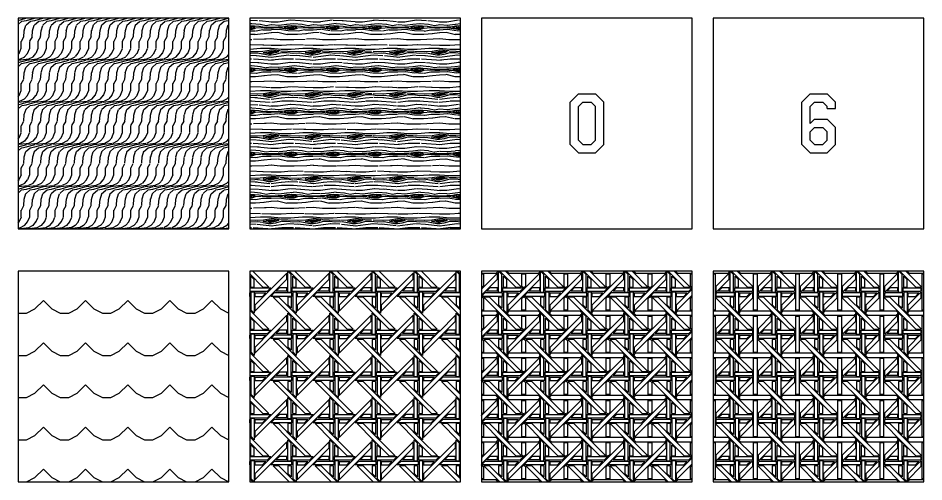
# Model space of a CAD drawing. Extents: x 0 to 176, y 0 to 59.
# Drawn here: x 88 to 109.5, y 30 to 41 of the extents above; entities that cross this region are included whole.
import ezdxf

# ---------------------------------------------------------------- set-up
doc = ezdxf.new("R2010")
doc.units = 0
doc.header["$MEASUREMENT"] = 0
doc.layers.get('0').update_dxf_attribs({"linetype": 'CONTINUOUS'})

msp = doc.modelspace()

# ---------------------------------------------------------------- hatches: boundary and pattern name
h = msp.add_hatch()
h.set_pattern_fill('WOOD4', color=256, style=0, pattern_type=2)
h.set_pattern_definition([(6.842800000000001, (110, 24), (-16.99999936547855, -2.000007997924754), [0.251794, -24.927563]), (26.5651, (110.25, 24.03), (0.9999991579409078, 1.000001309396381), [0.111803, -2.124265]), (48.8141, (110.35, 24.08), (5.999997313342755, 7.000002946805716), [0.106301, -10.523844]), (67.3801, (110.42, 24.16), (-3.000004359327479, -6.999998549297716), [0.13, -12.87]), (90, (110.47, 24.28), (-0.9999999999999999, 1), [0.16, -0.84]), (61.3895, (110.47, 24.44), (-5.000006700323318, -8.999996498123982), [0.1253, -12.404664]), (86.1859, (110.53, 24.55), (-1.000006123973702, -13.99999934144631), [0.150333, -14.882963]), (72.8973, (110.54, 24.7), (2.999995493430296, 10.000001730957), [0.136015, -13.465456]), (41.9872, (110.58, 24.83), (-9.00000134160725, -7.999998232158158), [0.134536, -13.319088]), (10.3048, (110.68, 24.92), (-6.000000960847903, -0.9999948755359929), [0.111803, -11.068536]), (15.9454, (110.79, 24.94), (-4.000000126652152, -0.9999998892963797), [0.218403, -7.061707000000001]), (6.842800000000001, (110.2, 24), (-16.99999936547855, -2.000007997924754), [0.251794, -24.927563]), (26.5651, (110.45, 24.03), (0.9999991579409078, 1.000001309396381), [0.111803, -2.124265]), (48.8141, (110.55, 24.08), (5.999997313342755, 7.000002946805716), [0.106301, -10.523844]), (67.3801, (110.62, 24.16), (-3.000004359327479, -6.999998549297716), [0.13, -12.87]), (90, (110.67, 24.28), (-0.9999999999999999, 1), [0.16, -0.84]), (61.3895, (110.67, 24.44), (-5.000006700323318, -8.999996498123982), [0.1253, -12.404664]), (86.1859, (110.73, 24.55), (-1.000006123973702, -13.99999934144631), [0.150333, -14.882963]), (72.8973, (110.74, 24.7), (2.999995493430296, 10.000001730957), [0.136015, -13.465456]), (41.9872, (110.78, 24.83), (-9.00000134160725, -7.999998232158158), [0.134536, -13.319088]), (10.3048, (110.88, 24.92), (-6.000000960847903, -0.9999948755359929), [0.111803, -11.068536]), (15.9454, (110.99, 24.94), (-4.000000126652152, -0.9999998892963797), [0.218403, -7.061707000000001]), (6.842800000000001, (110.4, 24), (-16.99999936547855, -2.000007997924754), [0.251794, -24.927563]), (26.5651, (110.65, 24.03), (0.9999991579409078, 1.000001309396381), [0.111803, -2.124265]), (48.8141, (110.75, 24.08), (5.999997313342755, 7.000002946805716), [0.106301, -10.523844]), (67.3801, (110.82, 24.16), (-3.000004359327479, -6.999998549297716), [0.13, -12.87]), (90, (110.87, 24.28), (-0.9999999999999999, 1), [0.16, -0.84]), (61.3895, (110.87, 24.44), (-5.000006700323318, -8.999996498123982), [0.1253, -12.404664]), (86.1859, (110.93, 24.55), (-1.000006123973702, -13.99999934144631), [0.150333, -14.882963]), (72.8973, (110.94, 24.7), (2.999995493430296, 10.000001730957), [0.136015, -13.465456]), (41.9872, (110.98, 24.83), (-9.00000134160725, -7.999998232158158), [0.134536, -13.319088]), (10.3048, (111.08, 24.92), (-6.000000960847903, -0.9999948755359929), [0.111803, -11.068536]), (15.9454, (111.19, 24.94), (-4.000000126652152, -0.9999998892963797), [0.218403, -7.061707000000001]), (6.842800000000001, (110.6, 24), (-16.99999936547855, -2.000007997924754), [0.251794, -24.927563]), (26.5651, (110.85, 24.03), (0.9999991579409078, 1.000001309396381), [0.111803, -2.124265]), (48.8141, (110.95, 24.08), (5.999997313342755, 7.000002946805716), [0.106301, -10.523844]), (67.3801, (111.02, 24.16), (-3.000004359327479, -6.999998549297716), [0.13, -12.87]), (90, (111.07, 24.28), (-0.9999999999999999, 1), [0.16, -0.84]), (61.3895, (111.07, 24.44), (-5.000006700323318, -8.999996498123982), [0.1253, -12.404664]), (86.1859, (111.13, 24.55), (-1.000006123973702, -13.99999934144631), [0.150333, -14.882963]), (72.8973, (111.14, 24.7), (2.999995493430296, 10.000001730957), [0.136015, -13.465456]), (41.9872, (111.18, 24.83), (-9.00000134160725, -7.999998232158158), [0.134536, -13.319088]), (10.3048, (111.28, 24.92), (-6.000000960847903, -0.9999948755359929), [0.111803, -11.068536]), (15.9454, (111.39, 24.94), (-4.000000126652152, -0.9999998892963797), [0.218403, -7.061707000000001]), (6.842800000000001, (110.8, 24), (-16.99999936547855, -2.000007997924754), [0.251794, -24.927563]), (26.5651, (111.05, 24.03), (0.9999991579409078, 1.000001309396381), [0.111803, -2.124265]), (48.8141, (111.15, 24.08), (5.999997313342755, 7.000002946805716), [0.106301, -10.523844]), (67.3801, (111.22, 24.16), (-3.000004359327479, -6.999998549297716), [0.13, -12.87]), (90, (111.27, 24.28), (-0.9999999999999999, 1), [0.16, -0.84]), (61.3895, (111.27, 24.44), (-5.000006700323318, -8.999996498123982), [0.1253, -12.404664]), (86.1859, (111.33, 24.55), (-1.000006123973702, -13.99999934144631), [0.150333, -14.882963]), (72.8973, (111.34, 24.7), (2.999995493430296, 10.000001730957), [0.136015, -13.465456]), (41.9872, (111.38, 24.83), (-9.00000134160725, -7.999998232158158), [0.134536, -13.319088]), (10.3048, (111.48, 24.92), (-6.000000960847903, -0.9999948755359929), [0.111803, -11.068536]), (15.9454, (111.59, 24.94), (-4.000000126652152, -0.9999998892963797), [0.218403, -7.061707000000001])])
h.paths.add_polyline_path([(93, 41), (88, 41), (88, 36), (93, 36)])
h = msp.add_hatch()
h.set_pattern_fill('WOOD8', color=256, style=0, pattern_type=2)
h.set_pattern_definition([(349.6952, (110.31, 24.77), (6.000000960847903, -0.9999948755359906), [0.111803, -11.068536]), (0, (110.42, 24.75), (1, 1), [0.11, -0.89]), (18.4349, (110.53, 24.75), (2.000000434592961, 0.9999984032227078), [0.094868, -3.067409]), (172.875, (110.62, 24.78), (7.000000379845285, -0.9999982818939654), [0.080623, -7.981635000000001]), (174.8056, (110.54, 24.79), (10.00000067004489, -0.9999952246994508), [0.110454, -10.934907]), (194.0362, (110.43, 24.8), (-3.00000054598974, -0.999998057361245), [0.123693, -3.999412]), (9.4623, (110.39, 24.77), (5.000000773695307, 0.9999981392024354), [0.060828, -6.021935]), (353.6598, (110.45, 24.78), (-7.999999402606422, 1.000001578959694), [0.090554, -8.964831]), (185.7106, (110.54, 24.77), (-8.999999423495854, -1.000001314666292), [0.100499, -9.949377]), (168.6901, (110.44, 24.76), (4.000000752230952, -0.999997632161606), [0.05099, -5.048029]), (354.8056, (110.22, 24.76), (-10.00000067004489, 0.9999952246994473), [0.110454, -10.934907]), (348.6901, (110.33, 24.75), (-4.000000752230951, 0.9999976321616083), [0.10198, -4.997039]), (0, (110.43, 24.73), (1, 1), [0.12, -0.88]), (20.556, (110.55, 24.73), (5.000001844542422, 1.999995996421587), [0.08544, -8.458563999999999]), (3.8141, (110.63, 24.76), (13.99999934144631, 1.000006123973703), [0.150333, -14.882963]), (354.8056, (110.78, 24.77), (-10.00000067004489, 0.9999952246994473), [0.110454, -10.934907]), (0, (110.89, 24.76), (1, 1), [0.11, -0.89]), (5.1944, (110, 24.76), (10.00000067004489, 0.9999952246994492), [0.110454, -10.934907]), (354.8056, (110.11, 24.77), (-10.00000067004489, 0.9999952246994473), [0.110454, -10.934907]), (0, (110, 24.78), (1, 1), [0.06, -0.94]), (5.1944, (110.06, 24.78), (10.00000067004489, 0.9999952246994492), [0.110454, -10.934907]), (0, (110.17, 24.79), (1, 1), [0.1, -0.9]), (10.3048, (110.27, 24.79), (-6.000000960847903, -0.9999948755359929), [0.111803, -11.068536]), (5.1944, (110.38, 24.81), (10.00000067004489, 0.9999952246994492), [0.110454, -10.934907]), (354.8056, (110.49, 24.82), (-10.00000067004489, 0.9999952246994473), [0.110454, -10.934907]), (354.8056, (110.6, 24.81), (-10.00000067004489, 0.9999952246994473), [0.110454, -10.934907]), (351.8699, (110.71, 24.8), (-5.99999977646112, 0.9999993558155493), [0.141421, -6.929646000000001]), (0, (110.85, 24.78), (1, 1), [0.15, -0.85]), (347.4712000000001, (110.81, 24.18), (5.000000320409097, -0.9999996030448919), [0.092195, -9.127349]), (354.2894, (110.9, 24.16), (-8.999999423495854, 1.000001314666291), [0.100499, -9.949377]), (8.1301, (110.81, 24.18), (5.999999776461121, 0.9999993558155433), [0.070711, -7.000357000000001]), (9.4623, (110.88, 24.19), (5.000000773695307, 0.9999981392024354), [0.121655, -5.961107]), (0, (110, 24.21), (1, 1), [0.12, -0.88]), (350.5377, (110.12, 24.21), (-5.000000773695306, 0.9999981392024372), [0.060828, -6.021935]), (201.8014, (110.18, 24.2), (3.00000027301077, 0.999999910500649), [0.053852, -5.331313]), (192.9946, (110.13, 24.18), (9.000000767749397, 1.999997577578346), [0.133417, -13.208247]), (352.875, (110.92, 24.18), (-7.000000379845285, 0.9999982818939663), [0.080623, -7.981635000000001]), (7.125000000000001, (110.92, 24.18), (7.000000379845285, 0.9999982818939659), [0.080623, -7.981635000000001]), (0, (110, 24.19), (1, 1), [0.08, -0.92]), (194.0362, (110.08, 24.19), (-3.00000054598974, -0.999998057361245), [0.082462, -4.040644]), (356.6335000000001, (110.22, 24.22), (-15.9999993219687, 1.000010963354483), [0.170294, -16.859093]), (357.7094, (110.39, 24.21), (-24.00000012917573, 0.9999957531258261), [0.2502, -24.769792]), (3.1798, (110.64, 24.2), (17.0000005026995, 0.9999910423263096), [0.180278, -17.847479]), (9.4623, (110.82, 24.21), (5.000000773695307, 0.9999981392024354), [0.182483, -5.90028]), (10.3048, (110, 24.12), (-6.000000960847903, -0.9999948755359929), [0.111803, -11.068536]), (15.9454, (110.11, 24.14), (-4.000000126652152, -0.9999998892963797), [0.145602, -7.134508]), (0, (110.25, 24.18), (1, 1), [0.13, -0.87]), (351.8699, (110.38, 24.18), (-5.99999977646112, 0.9999993558155493), [0.141421, -6.929646000000001]), (3.5763, (110.52, 24.16), (15.0000006543341, 0.9999907173317478), [0.160312, -15.870907]), (351.2538, (110.68, 24.17), (6.999999336356349, -1.00000419705753), [0.131529, -13.021417]), (345.9638, (110.81, 24.15), (-3.00000054598974, 0.9999980573612447), [0.123693, -3.999412]), (0, (110.93, 24.12), (1, 1), [0.07, -0.93]), (174.8056, (110.22, 24.22), (10.00000067004489, -0.9999952246994508), [0.220907, -10.824454]), (355.2364000000001, (110, 24.28), (-11.00000094631958, 0.9999915326612618), [0.240832, -11.800763]), (0, (110.24, 24.26), (1, 1), [0.23, -0.77]), (4.0856, (110.47, 24.26), (13.00000014901483, 0.9999961323541732), [0.280713, -13.754955]), (0, (110.75, 24.28), (1, 1), [0.25, -0.75]), (7.125000000000001, (110, 24.07), (7.000000379845285, 0.9999982818939659), [0.241868, -7.82039]), (6.3402, (110.24, 24.1), (7.999999402606422, 1.000001578959694), [0.181108, -8.874277000000001]), (357.5104, (110.42, 24.12), (-21.99999947970543, 1.000017865269791), [0.230217, -22.791512]), (353.4802, (110.65, 24.11), (-25.99999979087361, 2.999999525243727), [0.352278, -34.875552]), (3.0128, (110, 24.72), (18.00000001169739, 1.00000410487908), [0.190263, -18.836035]), (351.8699, (110.19, 24.73), (-5.99999977646112, 0.9999993558155493), [0.212132, -6.858936]), (357.6141, (110.4, 24.7), (-23.00000052387443, 0.9999827705604372), [0.240208, -23.780616]), (10.6197, (110.64, 24.69), (-10.99999840461817, -2.000008083118372), [0.162788, -16.116032]), (0, (110.8, 24.72), (1, 1), [0.2, -0.8]), (356.8202, (110, 24.84), (-17.0000005026995, 0.9999910423263073), [0.180278, -17.847479]), (6.009, (110.18, 24.83), (-9.99999975090604, -0.9999993174818432), [0.19105, -18.913923]), (6.7098, (110.37, 24.85), (-9.000000997751306, -0.9999938812440322), [0.171172, -16.94607]), (354.2894, (110.54, 24.87), (-8.999999423495854, 1.000001314666291), [0.200998, -9.848878]), (347.9052, (110.74, 24.85), (-8.999998601613902, 2.000006733487865), [0.143178, -14.174643]), (9.4623, (110.88, 24.82), (5.000000773695307, 0.9999981392024354), [0.121655, -5.961107]), (3.8141, (110, 24.65), (13.99999934144631, 1.000006123973703), [0.150333, -14.882963]), (347.1957, (110.15, 24.66), (-12.99999784688378, 3.000007387673101), [0.22561, -22.335418]), (0, (110.37, 24.61), (1, 1), [0.25, -0.75]), (5.4403, (110.62, 24.61), (-11.00000031220815, -0.9999933712412687), [0.21095, -20.884073]), (6.7098, (110.83, 24.63), (-9.000000997751306, -0.9999938812440322), [0.171172, -16.94607]), (0, (110, 24.91), (1, 1), [0.17, -0.83]), (8.1301, (110.17, 24.91), (5.999999776461121, 0.9999993558155433), [0.282843, -6.788225]), (357.6141, (110.45, 24.95), (-23.00000052387443, 0.9999827705604372), [0.240208, -23.780616]), (354.4725, (110.69, 24.94), (21.00000171939972, -1.999985379664952), [0.311448, -30.833375]), (6.842800000000001, (110, 24), (-16.99999936547855, -2.000007997924754), [0.251794, -24.927563]), (0, (110.25, 24.03), (1, 1), [0.28, -0.72]), (356.3478, (110.53, 24.03), (-31.00000094221576, 1.999987298528428), [0.470956, -46.624691]), (0, (110, 24.35), (1, 1), [0.24, -0.76]), (4.7636, (110.24, 24.35), (11.00000094631958, 0.9999915326612602), [0.240832, -11.800763]), (358.1524, (110.48, 24.37), (-30.00000046430884, 0.9999943397717268), [0.310161, -30.705964]), (357.2737, (110.79, 24.36), (-20.00000029497347, 0.9999960177271915), [0.210238, -20.813558]), (354.8056, (110, 24.51), (-10.00000067004489, 0.9999952246994473), [0.220907, -10.824454]), (0, (110.22, 24.49), (1, 1), [0.32, -0.68]), (1.9092, (110.54, 24.49), (28.99999903157877, 1.00002424107821), [0.300167, -29.716495]), (3.5763, (110.84, 24.5), (15.0000006543341, 0.9999907173317478), [0.160312, -15.870907])])
h.paths.add_polyline_path([(98.5, 41), (93.5, 41), (93.5, 36), (98.5, 36)])
h = msp.add_hatch()
h.set_pattern_fill('ZERO', color=256, scale=5, style=0, pattern_type=2)
h.set_pattern_definition([(0, (101.3, 37.8), (5, 5), [0.4, -4.600000000000001]), (0, (101.4, 38), (5, 5), [0.2, -4.8]), (0, (101.4, 39), (5, 5), [0.2, -4.8]), (0, (101.3, 39.2), (5, 5), [0.4, -4.600000000000001]), (90, (101.1, 38), (-4.999999999999999, 5), [1, -4]), (90, (101.3, 38.1), (-4.999999999999999, 5), [0.8, -4.2]), (90, (101.7, 38.1), (-4.999999999999999, 5), [0.8, -4.2]), (90, (101.9, 38), (-4.999999999999999, 5), [1, -4]), (45, (101.7, 37.8), (5.551115123125783e-16, 5.000000000095124), [0.28284271245, -6.7882251]), (45, (101.6, 38), (5.551115123125783e-16, 5.000000000095124), [0.14142135625, -6.929646454999999]), (45, (101.3, 38.9), (5.551115123125783e-16, 5.000000000095124), [0.1414210625, -6.929646454999999]), (45, (101.1, 39), (5.551115123125783e-16, 5.000000000095124), [0.28284271245, -6.7882251]), (135, (101.3, 37.8), (-5.000000000095124, 5.551115123125783e-16), [0.28284271245, -6.7882251]), (135, (101.4, 38), (-5.000000000095124, 5.551115123125783e-16), [0.14142135625, -6.929646454999999]), (135, (101.7, 38.9), (-5.000000000095124, 5.551115123125783e-16), [0.14142135625, -6.929646454999999]), (135, (101.9, 39), (-5.000000000095124, 5.551115123125783e-16), [0.28284271245, -6.7882251])])
h.paths.add_polyline_path([(104, 41), (99.00000000000001, 41.00000000000001), (99, 36), (104, 36)])
h = msp.add_hatch()
h.set_pattern_fill('SIX', color=256, scale=5, style=0, pattern_type=2)
h.set_pattern_definition([(0, (106.8, 37.8), (5, 5), [0.4, -4.600000000000001]), (0, (106.9, 38), (5, 5), [0.2, -4.8]), (0, (106.9, 38.4), (5, 5), [0.2, -4.8]), (0, (106.9, 38.6), (5, 5), [0.3, -4.699999999999999]), (0, (106.9, 39), (5, 5), [0.2, -4.8]), (0, (106.8, 39.2), (5, 5), [0.4, -4.600000000000001]), (0, (107.2, 38.85), (5, 5), [0.2, -4.8]), (90, (106.6, 38), (-4.999999999999999, 5), [1, -4]), (90, (106.8, 38.1), (-4.999999999999999, 5), [0.2, -0.2, 0.4, -4.2]), (90, (107.2, 38.1), (-4.999999999999999, 5), [0.2, -0.55, 0.05, -4.2]), (90, (107.4, 38), (-4.999999999999999, 5), [0.4, -0.45, 0.15, -4]), (45, (107.2, 37.8), (5.551115123125783e-16, 5.000000000095124), [0.28284271245, -6.7882251]), (45, (107.1, 38), (5.551115123125783e-16, 5.000000000095124), [0.14142135625, -6.929646454999999]), (45, (106.8, 38.5), (5.551115123125783e-16, 5.000000000095124), [0.14142135625, -6.929646454999999]), (45, (106.8, 38.9), (5.551115123125783e-16, 5.000000000095124), [0.1414210625, -6.929646454999999]), (45, (106.8, 38.3), (5.551115123125783e-16, 5.000000000095124), [0.1414210625, -6.929646454999999]), (45, (106.6, 39), (5.551115123125783e-16, 5.000000000095124), [0.28284271245, -6.7882251]), (135, (106.8, 37.8), (-5.000000000095124, 5.551115123125783e-16), [0.28284271245, -6.7882251]), (135, (106.9, 38), (-5.000000000095124, 5.551115123125783e-16), [0.14142135625, -6.929646454999999]), (135, (107.2, 38.3), (-5.000000000095124, 5.551115123125783e-16), [0.14142135625, -6.929646454999999]), (135, (107.4, 38.4), (-5.000000000095124, 5.551115123125783e-16), [0.28284271245, -6.7882251]), (135, (107.2, 38.9), (-5.000000000095124, 5.551115123125783e-16), [0.14142135625, -6.929646454999999]), (135, (107.4, 39), (-5.000000000095124, 5.551115123125783e-16), [0.28284271245, -6.7882251])])
h.paths.add_polyline_path([(109.5, 41), (104.5, 41.00000000000001), (104.5, 36), (109.5, 36)])
h = msp.add_hatch()
h.set_pattern_fill('WATER', color=256, style=0, pattern_type=2)
h.set_pattern_definition([(0, (110, 24), (0, 1), [0.2, -0.8]), (45, (110.4, 24.1), (1.110223024625157e-16, 1.000000000019025), [0.2828427125, -1.13137085]), (135, (110.8, 24.1), (-1.000000000019025, 1.110223024625157e-16), [0.2828427125, -1.13137085]), (26.5650512, (110.2, 24), (0.9999999997764872, 8.472780255175394e-10), [0.2236, -2.012467977]), (333.4349488, (110.8, 24.1), (0.9999999997764872, -8.472786916513542e-10), [0.2236, -2.012467977])])
h.paths.add_polyline_path([(93, 35), (88, 35), (88, 30), (93, 30)])
h = msp.add_hatch()
h.set_pattern_fill('WEAVE1', color=256, style=0, pattern_type=2)
h.set_pattern_definition([(270, (110.5, 24.6), (0.9999999999999998, -1), [0.08, -0.92]), (0, (110.5, 24.52), (1, 1), [0.42, -0.58]), (0, (110.5, 24.6), (1, 1), [0.5, -0.5]), (0, (110.62, 24.48), (1, 1), [0.26, -0.74]), (0, (110.62, 24.4), (1, 1), [0.18, -0.82]), (270, (110.62, 24.48), (0.9999999999999998, -1), [0.08, -0.92]), (270, (110.62, 24.19), (0.9999999999999998, -1), [0.14, -0.86]), (45, (110.62, 24.05), (0, 1.000000309448952), [0.537401, -0.876812]), (45, (110.62, 24.19), (0, 1.000000309448952), [0.537401, -0.876812]), (45, (110.8, 24.4), (0, 1.000000309448952), [0.113137, -1.301076]), (45, (110.92, 24.52), (0, 1.000000309448952), [0.113137, -1.301076]), (135, (110.48, 24.92), (-1.000000309448952, 0), [0.113137, -1.301076]), (135, (110.6, 24.8), (-1.000000309448952, 0), [0.113137, -1.301076]), (135, (110.81, 24.62), (-1.000000309448952, 0), [0.537401, -0.876812]), (135, (110.95, 24.62), (-1.000000309448952, 0), [0.537401, -0.876812]), (0, (110.81, 24.62), (1, 1), [0.14, -0.86]), (0, (110.52, 24.62), (1, 1), [0.08, -0.92]), (90, (110.6, 24.62), (-0.9999999999999999, 1), [0.18, -0.82]), (90, (110.52, 24.62), (-0.9999999999999999, 1), [0.26, -0.74]), (90, (110.4, 24.5), (-0.9999999999999999, 1), [0.5, -0.5]), (90, (110.48, 24.5), (-0.9999999999999999, 1), [0.42, -0.58]), (0, (110.4, 24.5), (1, 1), [0.08, -0.92]), (225, (110.08, 24.48), (-1.110223024625157e-16, -1.000000309448952), [0.113137, -1.301076]), (225, (110.2, 24.6), (1.000000309448952, -1.110223024625157e-16), [0.113137, -1.301076]), (225, (110.38, 24.81), (-1.110223024625157e-16, -1.000000309448952), [0.537401, -0.876812]), (225, (110.38, 24.95), (-1.110223024625157e-16, -1.000000309448952), [0.537401, -0.876812]), (90, (110.38, 24.81), (-0.9999999999999999, 1), [0.14, -0.86]), (90, (110.38, 24.52), (-0.9999999999999999, 1), [0.08, -0.92]), (180, (110.38, 24.6), (-1, -0.9999999999999999), [0.18, -0.82]), (180, (110.38, 24.52), (-1, -0.9999999999999999), [0.26, -0.74]), (180, (110.5, 24.4), (-1, -0.9999999999999999), [0.5, -0.5]), (180, (110.5, 24.48), (-1, -0.9999999999999999), [0.42, -0.58]), (90, (110.5, 24.4), (-0.9999999999999999, 1), [0.08, -0.92]), (315, (110.52, 24.08), (2.220446049250313e-16, 1.000000309448952), [0.113137, -1.301076]), (315, (110.4, 24.2), (1.000000309448952, -2.220446049250313e-16), [0.113137, -1.301076]), (315, (110.19, 24.38), (1.000000309448952, -2.220446049250313e-16), [0.537401, -0.876812]), (315, (110.05, 24.38), (1.000000309448952, -2.220446049250313e-16), [0.537401, -0.876812]), (180, (110.19, 24.38), (-1, -0.9999999999999999), [0.14, -0.86]), (180, (110.48, 24.38), (-1, -0.9999999999999999), [0.08, -0.92]), (270, (110.4, 24.38), (0.9999999999999998, -1), [0.18, -0.82]), (270, (110.48, 24.38), (0.9999999999999998, -1), [0.26, -0.74]), (270, (110.6, 24.5), (0.9999999999999998, -1), [0.5, -0.5]), (270, (110.52, 24.5), (0.9999999999999998, -1), [0.42, -0.58]), (180, (110.6, 24.5), (-1, -0.9999999999999999), [0.08, -0.92])])
h.paths.add_polyline_path([(98.49999999999999, 35), (93.49999999999999, 35), (93.5, 30), (98.5, 30)])
h = msp.add_hatch()
h.set_pattern_fill('WEAVE2', color=256, style=0, pattern_type=2)
h.set_pattern_definition([(270, (99.5, 30.6), (0.9999999999999998, -1), [0.08, -0.92]), (0, (99.5, 30.52), (1, 1), [0.42, -0.58]), (0, (99.5, 30.6), (1, 1), [0.5, -0.5]), (0, (99.62, 30.48), (1, 1), [0.26, -0.74]), (0, (99.62, 30.4), (1, 1), [0.18, -0.82]), (270, (99.62, 30.48), (0.9999999999999998, -1), [0.08, -0.92]), (270, (99.62, 30.19), (0.9999999999999998, -1), [0.14, -0.86]), (45, (99.62, 30.05), (0, 1.000000309448952), [0.537401, -0.876812]), (45, (99.62, 30.19), (0, 1.000000309448952), [0.537401, -0.876812]), (45, (99.8, 30.4), (0, 1.000000309448952), [0.113137, -1.301076]), (45, (99.92, 30.52), (0, 1.000000309448952), [0.113137, -1.301076]), (135, (99.48, 30.92), (-1.000000309448952, 0), [0.113137, -1.301076]), (135, (99.6, 30.8), (-1.000000309448952, 0), [0.113137, -1.301076]), (135, (99.81, 30.62), (-1.000000309448952, 0), [0.537401, -0.876812]), (135, (99.95, 30.62), (-1.000000309448952, 0), [0.537401, -0.876812]), (0, (99.81, 30.62), (1, 1), [0.14, -0.86]), (0, (99.52, 30.62), (1, 1), [0.08, -0.92]), (90, (99.6, 30.62), (-0.9999999999999999, 1), [0.18, -0.82]), (90, (99.52, 30.62), (-0.9999999999999999, 1), [0.26, -0.74]), (90, (99.4, 30.5), (-0.9999999999999999, 1), [0.5, -0.5]), (90, (99.48, 30.5), (-0.9999999999999999, 1), [0.42, -0.58]), (0, (99.4, 30.5), (1, 1), [0.08, -0.92]), (225, (99.08, 30.48), (-1.110223024625157e-16, -1.000000309448952), [0.113137, -1.301076]), (225, (99.2, 30.6), (1.000000309448952, -1.110223024625157e-16), [0.113137, -1.301076]), (225, (99.38, 30.81), (-1.110223024625157e-16, -1.000000309448952), [0.537401, -0.876812]), (225, (99.38, 30.95), (-1.110223024625157e-16, -1.000000309448952), [0.537401, -0.876812]), (90, (99.38, 30.81), (-0.9999999999999999, 1), [0.14, -0.86]), (90, (99.38, 30.52), (-0.9999999999999999, 1), [0.08, -0.92]), (180, (99.38, 30.6), (-1, -0.9999999999999999), [0.18, -0.82]), (180, (99.38, 30.52), (-1, -0.9999999999999999), [0.26, -0.74]), (180, (99.5, 30.4), (-1, -0.9999999999999999), [0.5, -0.5]), (180, (99.5, 30.48), (-1, -0.9999999999999999), [0.42, -0.58]), (90, (99.5, 30.4), (-0.9999999999999999, 1), [0.08, -0.92]), (315, (99.52, 30.08), (2.220446049250313e-16, 1.000000309448952), [0.113137, -1.301076]), (315, (99.4, 30.2), (1.000000309448952, -2.220446049250313e-16), [0.113137, -1.301076]), (315, (99.19, 30.38), (1.000000309448952, -2.220446049250313e-16), [0.537401, -0.876812]), (315, (99.05, 30.38), (1.000000309448952, -2.220446049250313e-16), [0.537401, -0.876812]), (180, (99.19, 30.38), (-1, -0.9999999999999999), [0.14, -0.86]), (180, (99.48, 30.38), (-1, -0.9999999999999999), [0.08, -0.92]), (270, (99.4, 30.38), (0.9999999999999998, -1), [0.18, -0.82]), (270, (99.48, 30.38), (0.9999999999999998, -1), [0.26, -0.74]), (270, (99.6, 30.5), (0.9999999999999998, -1), [0.5, -0.5]), (270, (99.52, 30.5), (0.9999999999999998, -1), [0.42, -0.58]), (180, (99.6, 30.5), (-1, -0.9999999999999999), [0.08, -0.92]), (270, (99.95, 30.93), (0.9999999999999998, -1), [0.28, -0.72]), (135, (99.98, 30.62), (-1.000000309448952, 0), [0.042426, -1.371787]), (0, (99.98, 30.62), (1, 1), [0.02, -0.98]), (0, (99.65, 30.95), (1, 1), [0.35, -0.65]), (135, (99.65, 30.95), (-1.000000309448952, 0), [0.070711, -1.343503]), (0, (99.95, 30.93), (1, 1), [0.05, -0.95]), (225, (99.05, 30.65), (-1.110223024625157e-16, -1.000000309448952), [0.070711, -1.343503]), (90, (99.05, 30.65), (-0.9999999999999999, 1), [0.28, -0.72]), (225, (99.38, 30.98), (-1.110223024625157e-16, -1.000000309448952), [0.042426, -1.371787]), (90, (99.38, 30.98), (-0.9999999999999999, 1), [0.02, -0.98]), (315, (99.35, 30.05), (1.000000309448952, -2.220446049250313e-16), [0.070711, -1.343503]), (180, (99.35, 30.05), (-1, -0.9999999999999999), [0.35, -0.65]), (180, (99.05, 30.07), (-1, -0.9999999999999999), [0.05, -0.95]), (90, (99.05, 30.07), (-0.9999999999999999, 1), [0.28, -0.72]), (315, (99.02, 30.38), (1.000000309448952, -2.220446049250313e-16), [0.042426, -1.371787]), (180, (99.02, 30.38), (-1, -0.9999999999999999), [0.02, -0.98]), (45, (99.95, 30.35), (0, 1.000000309448952), [0.070711, -1.343503]), (270, (99.95, 30.35), (0.9999999999999998, -1), [0.28, -0.72]), (180, (100, 30.05), (-1, -0.9999999999999999), [0.35, -0.65]), (45, (99.62, 30.02), (-1.000000309448952, 0), [0.042426, -1.371787]), (270, (99.62, 30.02), (0.9999999999999998, -1), [0.02, -0.98]), (0, (99, 30.95), (1, 1), [0.35, -0.65]), (0, (99, 30.93), (1, 1), [0.05, -0.95]), (180, (100, 30.07), (-1, -0.9999999999999999), [0.05, -0.95])])
h.paths.add_polyline_path([(104, 35), (98.99999999999999, 35), (99, 30), (104, 30)])
h = msp.add_hatch()
h.set_pattern_fill('WEAVE3', color=256, style=0, pattern_type=2)
h.set_pattern_definition([(270, (105, 30.6), (0.9999999999999998, -1), [0.08, -0.92]), (0, (105, 30.52), (1, 1), [0.42, -0.58]), (0, (105, 30.6), (1, 1), [0.43, -0.57]), (0, (105.12, 30.48), (1, 1), [0.26, -0.74]), (0, (105.12, 30.4), (1, 1), [0.18, -0.82]), (270, (105.12, 30.48), (0.9999999999999998, -1), [0.08, -0.92]), (270, (105.12, 30.19), (0.9999999999999998, -1), [0.14, -0.86]), (45, (105.12, 30.05), (-1.000000309448952, 0), [0.438406, -0.975807]), (45, (105.12, 30.19), (0, 1.000000309448952), [0.438406, -0.975807]), (45, (105.3, 30.4), (0, 1.000000309448952), [0.113137, -1.301076]), (45, (105.42, 30.52), (0, 1.000000309448952), [0.014142, -1.400071]), (135, (104.98, 30.92), (-1.000000309448952, 0), [0.113137, -1.301076]), (135, (105.1, 30.8), (-1.000000309448952, 0), [0.113137, -1.301076]), (135, (105.31, 30.62), (-1.000000309448952, 0), [0.537401, -0.876812]), (135, (105.43, 30.64), (-1.000000309448952, 0), [0.509117, -0.9050969999999999]), (0, (105.31, 30.62), (1, 1), [0.12, -0.88]), (0, (105.02, 30.62), (1, 1), [0.08, -0.92]), (90, (105.1, 30.62), (-0.9999999999999999, 1), [0.18, -0.82]), (90, (105.02, 30.62), (-0.9999999999999999, 1), [0.26, -0.74]), (90, (104.9, 30.5), (-0.9999999999999999, 1), [0.5, -0.5]), (90, (104.98, 30.5), (-0.9999999999999999, 1), [0.42, -0.58]), (0, (104.9, 30.5), (1, 1), [0.08, -0.92]), (225, (104.58, 30.48), (1.000000309448952, -1.110223024625157e-16), [0.014142, -1.400071]), (225, (104.7, 30.6), (1.000000309448952, -1.110223024625157e-16), [0.113137, -1.301076]), (225, (104.88, 30.81), (-1.110223024625157e-16, -1.000000309448952), [0.438406, -0.975807]), (225, (104.88, 30.95), (-1.110223024625157e-16, -1.000000309448952), [0.438406, -0.975807]), (90, (104.88, 30.81), (-0.9999999999999999, 1), [0.14, -0.86]), (90, (104.88, 30.52), (-0.9999999999999999, 1), [0.08, -0.92]), (180, (104.88, 30.6), (-1, -0.9999999999999999), [0.18, -0.82]), (180, (104.88, 30.52), (-1, -0.9999999999999999), [0.26, -0.74]), (180, (105, 30.4), (-1, -0.9999999999999999), [0.43, -0.57]), (180, (105, 30.48), (-1, -0.9999999999999999), [0.42, -0.58]), (90, (105, 30.4), (-0.9999999999999999, 1), [0.08, -0.92]), (315, (105.02, 30.08), (2.220446049250313e-16, 1.000000309448952), [0.113137, -1.301076]), (315, (104.9, 30.2), (1.000000309448952, -2.220446049250313e-16), [0.113137, -1.301076]), (315, (104.69, 30.38), (1.000000309448952, -2.220446049250313e-16), [0.537401, -0.876812]), (315, (104.57, 30.36), (1.000000309448952, -2.220446049250313e-16), [0.509117, -0.9050969999999999]), (180, (104.69, 30.38), (-1, -0.9999999999999999), [0.12, -0.88]), (180, (104.98, 30.38), (-1, -0.9999999999999999), [0.08, -0.92]), (270, (104.9, 30.38), (0.9999999999999998, -1), [0.18, -0.82]), (270, (104.98, 30.38), (0.9999999999999998, -1), [0.26, -0.74]), (270, (105.1, 30.5), (0.9999999999999998, -1), [0.5, -0.5]), (270, (105.02, 30.5), (0.9999999999999998, -1), [0.42, -0.58]), (180, (105.1, 30.5), (-1, -0.9999999999999999), [0.08, -0.92]), (270, (105.45, 30.93), (0.9999999999999998, -1), [0.86, -0.14]), (0, (105.15, 30.95), (1, 1), [0.35, -0.65]), (135, (105.15, 30.95), (-1.000000309448952, 0), [0.070711, -1.343503]), (0, (105.45, 30.93), (1, 1), [0.05, -0.95]), (90, (104.55, 30.07), (-0.9999999999999999, 1), [0.86, -0.14]), (225, (104.88, 30.98), (-1.110223024625157e-16, -1.000000309448952), [0.042426, -1.371787]), (90, (104.88, 30.98), (-0.9999999999999999, 1), [0.02, -0.98]), (315, (104.85, 30.05), (1.000000309448952, -2.220446049250313e-16), [0.070711, -1.343503]), (180, (104.85, 30.05), (-1, -0.9999999999999999), [0.35, -0.65]), (180, (104.55, 30.07), (-1, -0.9999999999999999), [0.05, -0.95]), (180, (105.5, 30.05), (-1, -0.9999999999999999), [0.35, -0.65]), (45, (105.12, 30.02), (-1.000000309448952, 0), [0.042426, -1.371787]), (270, (105.12, 30.02), (0.9999999999999998, -1), [0.02, -0.98]), (0, (104.5, 30.95), (1, 1), [0.35, -0.65]), (0, (104.5, 30.93), (1, 1), [0.05, -0.95]), (180, (105.5, 30.07), (-1, -0.9999999999999999), [0.05, -0.95]), (270, (105.43, 30.64), (0.9999999999999998, -1), [0.02, -0.98]), (90, (104.57, 30.36), (-0.9999999999999999, 1), [0.02, -0.98]), (90, (104.57, 30.4), (-0.9999999999999999, 1), [0.07, -0.93]), (90, (104.57, 30.5), (-0.9999999999999999, 1), [0.14, -0.86]), (270, (105.43, 30.5), (0.9999999999999998, -1), [0.14, -0.86]), (270, (105.43, 30.6), (0.9999999999999998, -1), [0.07, -0.93])])
h.paths.add_polyline_path([(109.5, 35), (104.5, 35), (104.5, 30), (109.5, 30)])

# ---------------------------------------------------------------- linework, layer by layer
for points in [[(88, 36), (93, 36), (93, 41), (88, 41)], [(93.5, 36), (98.5, 36), (98.5, 41), (93.5, 41)], [(99, 36), (104, 36), (104, 41), (99, 41)], [(104.5, 36), (109.5, 36), (109.5, 41), (104.5, 41)], [(88, 30), (93, 30), (93, 35), (88, 35)], [(93.5, 30), (98.5, 30), (98.5, 35), (93.5, 35)], [(99, 30), (104, 30), (104, 35), (99, 35)], [(104.5, 30), (109.5, 30), (109.5, 35), (104.5, 35)]]:
    msp.add_lwpolyline(points, close=True)

doc.saveas('drawing.dxf')
